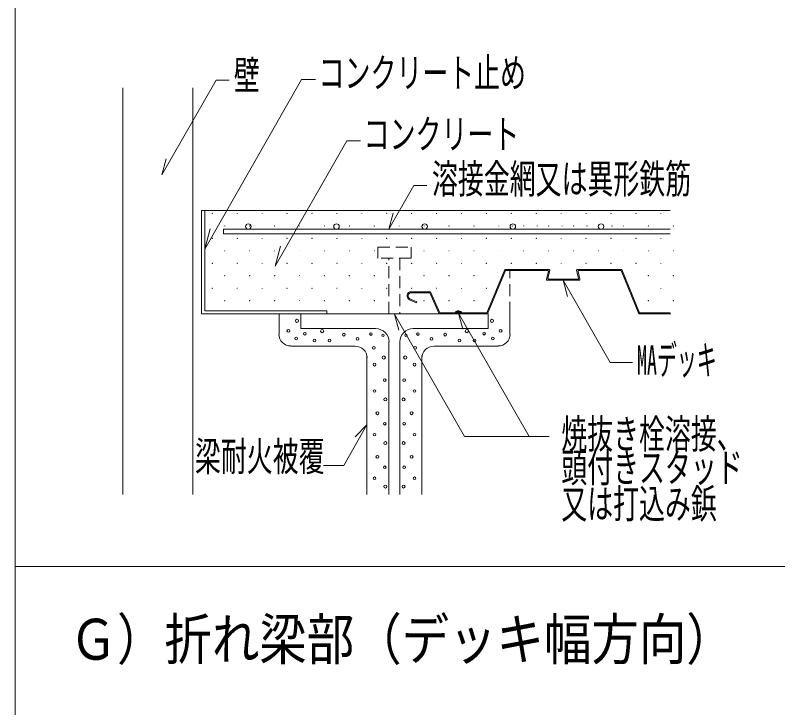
# Model space of a CAD drawing. Units: millimetres, scale not verified. Extents: x -2848 to 2851, y -2045 to 2045.
# Drawn here: x -53 to 559, y -1404 to -849 of the extents above; entities that cross this region are included whole.
import ezdxf
from ezdxf.enums import TextEntityAlignment as Align

# ---------------------------------------------------------------- set-up
doc = ezdxf.new("R2010")
doc.units = ezdxf.units.MM
doc.header["$LTSCALE"] = 8
doc.linetypes.add('DASHED1', pattern=[1.8, 1.2, -0.6])
doc.layers.add('0-0_0', color=4, linetype='Continuous', lineweight=9)
doc.layers.add('0-7_32', color=4, linetype='Continuous', lineweight=9)
doc.layers.add('0-B_96', color=7, linetype='Continuous')
doc.styles.add('ＭＳ ゴシック', font='')
doc.styles.get('ＭＳ ゴシック').set_extended_font_data('MS Gothic')

msp = doc.modelspace()

# ---------------------------------------------------------------- linework, layer by layer
at = {"layer": '0-0_0', "color": 2, "lineweight": 18}
for p, q in [((-53.403, 2044.544), (-53.403, -1835.456)), ((113.846, -1020.469), (113.846, -1024.04)), ((113.846, -1020.469), (472.329, -1020.469)), ((113.846, -1024.04), (472.329, -1024.04)), ((325.146, -1087.538), (339.419, -1052.695)), ((325.721, -1088.395), (339.994, -1053.552)), ((374.93, -1052.695), (339.419, -1052.695)), ((373.827, -1053.552), (339.994, -1053.552)), ((372.97, -1060.515), (374.519, -1054.442)), ((374.073, -1059.658), (375.622, -1053.586)), ((398.739, -1059.657), (397.177, -1053.587)), ((397.868, -1052.695), (433.396, -1052.695)), ((399.845, -1060.514), (398.282, -1054.444)), ((398.974, -1053.552), (432.821, -1053.552)), ((432.821, -1053.552), (447.101, -1088.395)), ((433.396, -1052.695), (447.676, -1087.538)), ((373.662, -1061.406), (399.154, -1061.406)), ((374.765, -1060.549), (398.048, -1060.549)), ((279.991, -1070.545), (264.378, -1070.545)), ((279.991, -1070.545), (287.346, -1087.538)), ((268.633, -1079.358), (263.064, -1076.989)), ((263.4, -1076.2), (268.968, -1078.57)), ((264.378, -1071.402), (279.429, -1071.402)), ((279.429, -1071.402), (286.783, -1088.395)), ((268.633, -1079.358), (268.968, -1078.57)), ((325.721, -1088.395), (286.783, -1088.395)), ((325.146, -1087.538), (287.346, -1087.538)), ((447.101, -1087.538), (472.329, -1087.538)), ((447.101, -1088.395), (472.696, -1088.395))]:
    msp.add_line(p, q, dxfattribs=at)
at = {"layer": '0-0_0'}
for p, q in [((64.186, -976.812), (107.746, -900.678)), ((176.46, -900.393), (98.653, -1036.381)), ((107.746, -900.678), (118.225, -900.678)), ((176.46, -900.393), (187.642, -900.393)), ((32.87, -907.079), (32.87, -1233.206)), ((89.076, -907.079), (89.076, -1233.206)), ((212.623, -949.576), (155.074, -1050.16)), ((212.623, -949.576), (223.806, -949.576)), ((64.186, -976.812), (67.621, -963.877)), ((246.366, -1020.469), (266.413, -985.431)), ((266.413, -985.431), (277.002, -985.431)), ((96.153, -1088.395), (96.153, -1005.372)), ((96.153, -1005.372), (472.329, -1005.372)), ((246.366, -1020.469), (249.8, -1007.534)), ((98.653, -1036.381), (102.946, -1020.213)), ((155.074, -1050.16), (159.366, -1033.991)), ((386.407, -1061.406), (424.162, -1127.391)), ((386.407, -1061.406), (389.854, -1074.384)), ((326.184, -1088.395), (96.153, -1088.395)), ((158.338, -1104.622), (158.338, -1088.395)), ((175.761, -1100.089), (175.761, -1088.395)), ((250.915, -1088.551), (307.034, -1186.634)), ((250.915, -1088.551), (254.362, -1101.53)), ((299.95, -1087.495), (301.315, -1086.117)), ((301.202, -1087.495), (302.7, -1085.983)), ((302.363, -1087.651), (358.997, -1186.634)), ((302.363, -1087.651), (305.81, -1100.63)), ((302.453, -1087.495), (303.706, -1086.23)), ((303.691, -1087.495), (304.45, -1086.723)), ((326.184, -1100.089), (326.184, -1088.395)), ((343.608, -1104.622), (343.608, -1088.395)), ((235.948, -1100.089), (175.761, -1100.089)), ((265.998, -1100.089), (326.184, -1100.089)), ((246.554, -1110.79), (246.554, -1233.206)), ((255.392, -1110.79), (255.392, -1233.206)), ((219.467, -1114.135), (167.765, -1114.135)), ((282.478, -1114.135), (334.18, -1114.135)), ((228.894, -1121.774), (228.894, -1233.206)), ((273.05, -1121.774), (273.05, -1233.206)), ((424.162, -1127.391), (441.918, -1127.391)), ((210.254, -1210.07), (228.894, -1177.49)), ((228.894, -1177.49), (219.478, -1186.99)), ((375.087, -1186.634), (307.034, -1186.634)), ((210.254, -1210.07), (193.972, -1210.07))]:
    msp.add_line(p, q, dxfattribs=at)
at = {"layer": '0-0_0', "color": 6, "lineweight": 18}
for p, q in [((98.653, -1085.895), (98.653, -1005.372)), ((196.751, -1085.895), (98.653, -1085.895))]:
    msp.add_line(p, q, dxfattribs=at)
at = {"layer": '0-0_0', "color": 2, "linetype": 'DASHED1', "lineweight": 18}
for p, q in [((246.549, -1088.395), (246.549, -1043.759)), ((255.396, -1043.759), (255.396, -1088.395))]:
    msp.add_line(p, q, dxfattribs=at)
at = {"layer": '0-0_0', "linetype": 'DASHED1'}
msp.add_line((343.608, -1088.395), (343.608, -1052.686), dxfattribs=at)
at = {"layer": '0-0_0', "color": 6, "lineweight": 18}
msp.add_lwpolyline([(196.751, -1085.895), (196.751, -1088.395), (96.153, -1088.395), (96.153, -1005.372), (98.653, -1005.372)], dxfattribs=at)
at = {"layer": '0-0_0', "color": 2, "linetype": 'DASHED1', "lineweight": 18}
msp.add_lwpolyline([(237.703, -1043.759), (237.703, -1034.832), (264.243, -1034.832), (264.243, -1043.759)], close=True, dxfattribs=at)
at = {"layer": '0-0_0'}
msp.add_lwpolyline([(304.784, -1087.488), (304.746, -1087.223), (304.634, -1086.966), (304.451, -1086.726), (304.203, -1086.508), (303.898, -1086.32), (303.544, -1086.168), (303.152, -1086.055), (302.734, -1085.986), (302.304, -1085.963), (301.873, -1085.986), (301.455, -1086.055), (301.063, -1086.168), (300.71, -1086.32), (300.403, -1086.508), (300.156, -1086.726), (299.973, -1086.966), (299.861, -1087.223), (299.823, -1087.488)], dxfattribs=at)
for centre in [(104.754, -1007.736), (124.754, -1007.736), (144.754, -1007.736), (164.754, -1007.736), (184.754, -1007.736), (204.754, -1007.736), (224.754, -1007.736), (244.754, -1007.736), (264.754, -1007.736), (284.754, -1007.736), (304.754, -1007.736), (324.754, -1007.736), (344.754, -1007.736), (364.754, -1007.736), (384.754, -1007.736), (404.754, -1007.736), (424.754, -1007.736), (444.754, -1007.736), (464.754, -1007.736), (114.754, -1017.736), (134.754, -1017.736), (154.754, -1017.736), (174.754, -1017.736), (194.754, -1017.736), (214.754, -1017.736), (234.754, -1017.736), (254.754, -1017.736), (274.754, -1017.736), (294.754, -1017.736), (314.754, -1017.736), (334.754, -1017.736), (345.527, -1017.736), (354.754, -1017.736), (365.527, -1017.736), (374.754, -1017.736), (385.527, -1017.736), (394.754, -1017.736), (405.527, -1017.736), (414.754, -1017.736), (425.527, -1017.736), (434.754, -1017.736), (454.754, -1017.736), (474.754, -1017.736), (104.754, -1027.736), (124.754, -1027.736), (144.754, -1027.736), (164.754, -1027.736), (184.754, -1027.736), (204.754, -1027.736), (224.754, -1027.736), (244.754, -1027.736), (264.754, -1027.736), (284.754, -1027.736), (304.754, -1027.736), (324.754, -1027.736), (344.754, -1027.736), (364.754, -1027.736), (384.754, -1027.736), (404.754, -1027.736), (424.754, -1027.736), (444.754, -1027.736), (464.754, -1027.736), (114.754, -1037.736), (134.754, -1037.736), (154.754, -1037.736), (174.754, -1037.736), (194.754, -1037.736), (214.754, -1037.736), (234.754, -1037.736), (274.754, -1037.736), (294.754, -1037.736), (314.754, -1037.736), (334.754, -1037.736), (354.754, -1037.736), (374.754, -1037.736), (394.754, -1037.736), (414.754, -1037.736), (434.754, -1037.736), (454.754, -1037.736), (474.754, -1037.736), (104.754, -1047.736), (124.754, -1047.736), (144.754, -1047.736), (164.754, -1047.736), (184.754, -1047.736), (204.754, -1047.736), (224.754, -1047.736), (244.754, -1047.736), (264.754, -1047.736), (284.754, -1047.736), (304.754, -1047.736), (324.754, -1047.736), (344.754, -1047.736), (364.754, -1047.736), (384.754, -1047.736), (404.754, -1047.736), (424.754, -1047.736), (444.754, -1047.736), (464.754, -1047.736), (114.754, -1057.736), (134.754, -1057.736), (154.754, -1057.736), (174.754, -1057.736), (194.754, -1057.736), (214.754, -1057.736), (234.754, -1057.736), (274.754, -1057.736), (294.754, -1057.736), (314.754, -1057.736), (454.754, -1057.736), (474.754, -1057.736), (104.754, -1067.736), (124.754, -1067.736), (144.754, -1067.736), (164.754, -1067.736), (184.754, -1067.736), (204.754, -1067.736), (224.754, -1067.736), (244.754, -1067.736), (264.754, -1067.736), (284.754, -1067.736), (304.754, -1067.736), (324.754, -1067.736), (464.754, -1067.736), (114.754, -1077.736), (134.754, -1077.736), (154.754, -1077.736), (174.754, -1077.736), (194.754, -1077.736), (214.754, -1077.736), (234.754, -1077.736), (274.754, -1077.736), (294.754, -1077.736), (314.754, -1077.736), (454.754, -1077.736), (474.754, -1077.736)]:
    msp.add_circle(centre, 0.1, dxfattribs=at)
at = {"layer": '0-0_0', "color": 2, "lineweight": 18}
for centre, radius, start, end in [((373.827, -1054.266), 0.714, 345.688, 90), ((374.93, -1053.409), 0.714, 345.688, 90), ((397.868, -1053.409), 0.714, 90, 194.44), ((398.974, -1054.266), 0.714, 90, 194.439), ((373.662, -1060.691), 0.714, 165.688, 270), ((374.765, -1059.834), 0.714, 165.688, 270), ((398.048, -1059.834), 0.714, 270, 14.44), ((399.154, -1060.691), 0.714, 270, 14.439), ((264.378, -1073.901), 3.356, 90, 246.954), ((264.378, -1073.901), 2.499, 90, 246.954)]:
    msp.add_arc(centre, radius, start, end, dxfattribs=at)
for centre in [(133.662, -1018.262), (204.437, -1018.262), (275.213, -1018.262), (345.986, -1018.262), (345.986, -1018.262), (416.761, -1018.262)]:
    msp.add_ellipse(centre, major_axis=(2.232, 0), ratio=0.991012, dxfattribs=at)
at = {"layer": '0-0_0'}
for centre, major_axis in [((172.728, -1093.895), (1.292, 0)), ((329.217, -1093.895), (1.292, 0)), ((165.813, -1101.906), (1.156, 0)), ((192.919, -1102.165), (1.292, 0)), ((309.026, -1102.165), (1.292, 0)), ((336.132, -1101.906), (1.156, 0)), ((171.959, -1108.11), (1.097, 0)), ((179.089, -1104.233), (1.066, 0)), ((210.335, -1105.008), (1.096, 0)), ((221.349, -1108.368), (1.066, 0)), ((232.106, -1104.491), (1.066, 0)), ((241.838, -1105.525), (0.932, 0)), ((260.106, -1105.525), (0.932, 0)), ((269.84, -1104.491), (1.066, 0)), ((280.596, -1108.368), (1.066, 0)), ((291.61, -1105.008), (1.096, 0)), ((322.856, -1104.233), (1.066, 0)), ((329.985, -1108.11), (1.097, 0)), ((186.814, -1109.66), (1.066, 0)), ((198.81, -1109.66), (1.066, 0)), ((303.135, -1109.66), (1.066, 0)), ((315.13, -1109.66), (1.066, 0)), ((234.411, -1115.605), (1.066, 0)), ((267.534, -1115.605), (1.066, 0)), ((242.351, -1123.358), (1.292, 0)), ((259.595, -1123.358), (1.292, 0)), ((234.923, -1129.044), (1.156, 0)), ((267.022, -1129.044), (1.156, 0)), ((243.119, -1141.449), (1.066, 0)), ((258.826, -1141.449), (1.066, 0)), ((234.923, -1150.236), (1.034, 0)), ((267.022, -1150.236), (1.034, 0)), ((243.631, -1156.955), (1.156, 0)), ((258.314, -1156.955), (1.156, 0)), ((237.229, -1168.068), (1.156, 0)), ((264.718, -1168.068), (1.156, 0)), ((243.119, -1176.449), (1.066, 0)), ((258.826, -1176.449), (1.066, 0)), ((234.923, -1185.236), (1.034, 0)), ((267.022, -1185.236), (1.034, 0)), ((243.631, -1191.955), (1.156, 0)), ((258.314, -1191.955), (1.156, 0)), ((237.229, -1203.068), (1.156, 0)), ((264.718, -1203.068), (1.156, 0)), ((243.119, -1211.449), (1.066, 0)), ((258.826, -1211.449), (1.066, 0)), ((234.923, -1220.236), (1.034, 0)), ((267.022, -1220.236), (1.034, 0)), ((243.631, -1226.955), (1.156, 0)), ((258.314, -1226.955), (1.156, 0))]:
    msp.add_ellipse(centre, major_axis=major_axis, ratio=0.991012, dxfattribs=at)
for centre, major_axis, start_param, end_param in [((235.948, -1110.79), (10.702, 0), 0, 1.5707963), ((265.998, -1110.79), (10.702, 0), 1.5707963, 3.1415927), ((167.765, -1104.622), (9.513, 0), 3.1415927, 4.7123715), ((334.18, -1104.622), (9.513, 0), 4.7123715, 6.2831853), ((219.467, -1123.648), (9.513, 0), 0, 1.5707963), ((282.478, -1123.648), (9.513, 0), 1.5707963, 3.1415927)]:
    msp.add_ellipse(centre, major_axis=major_axis, ratio=0.991012, start_param=start_param, end_param=end_param, dxfattribs=at)
at = {"layer": '0-7_32', "color": 2, "lineweight": 18}
msp.add_line((1646.598, -1291.058), (-53.403, -1291.058), dxfattribs=at)

# ---------------------------------------------------------------- texts
at = {"layer": '0-0_0', "color": 7, "style": 'ＭＳ ゴシック', "width": 0.85}
msp.add_text('Ｇ）折れ梁部（デッキ幅方向）', height=32.84, dxfattribs=at).set_placement((-9.809, -1375.673), align=Align.BOTTOM_LEFT)
at = {"layer": '0-B_96', "style": 'ＭＳ ゴシック'}
for s, width, p in [('コンクリート止め', 0.65, (190.094, -913.653)), ('壁', 0.65, (122.054, -915.582)), ('コンクリート', 0.65, (226.257, -962.836)), ('溶接金網又は異形鉄筋', 0.65, (281.074, -998.71)), ('MAデッキ', 0.5, (445.654, -1144.114)), ('焼抜き栓溶接、', 0.65, (384.833, -1203.423)), ('梁耐火被覆', 0.65, (90.841, -1221.431)), ('頭付きスタッド', 0.65, (384.833, -1230.374)), ('又は打込み鋲', 0.65, (384.833, -1259.45))]:
    msp.add_text(s, height=23.46, dxfattribs=dict(at, width=width)).set_placement(p, align=Align.BOTTOM_LEFT)

doc.saveas('drawing.dxf')
